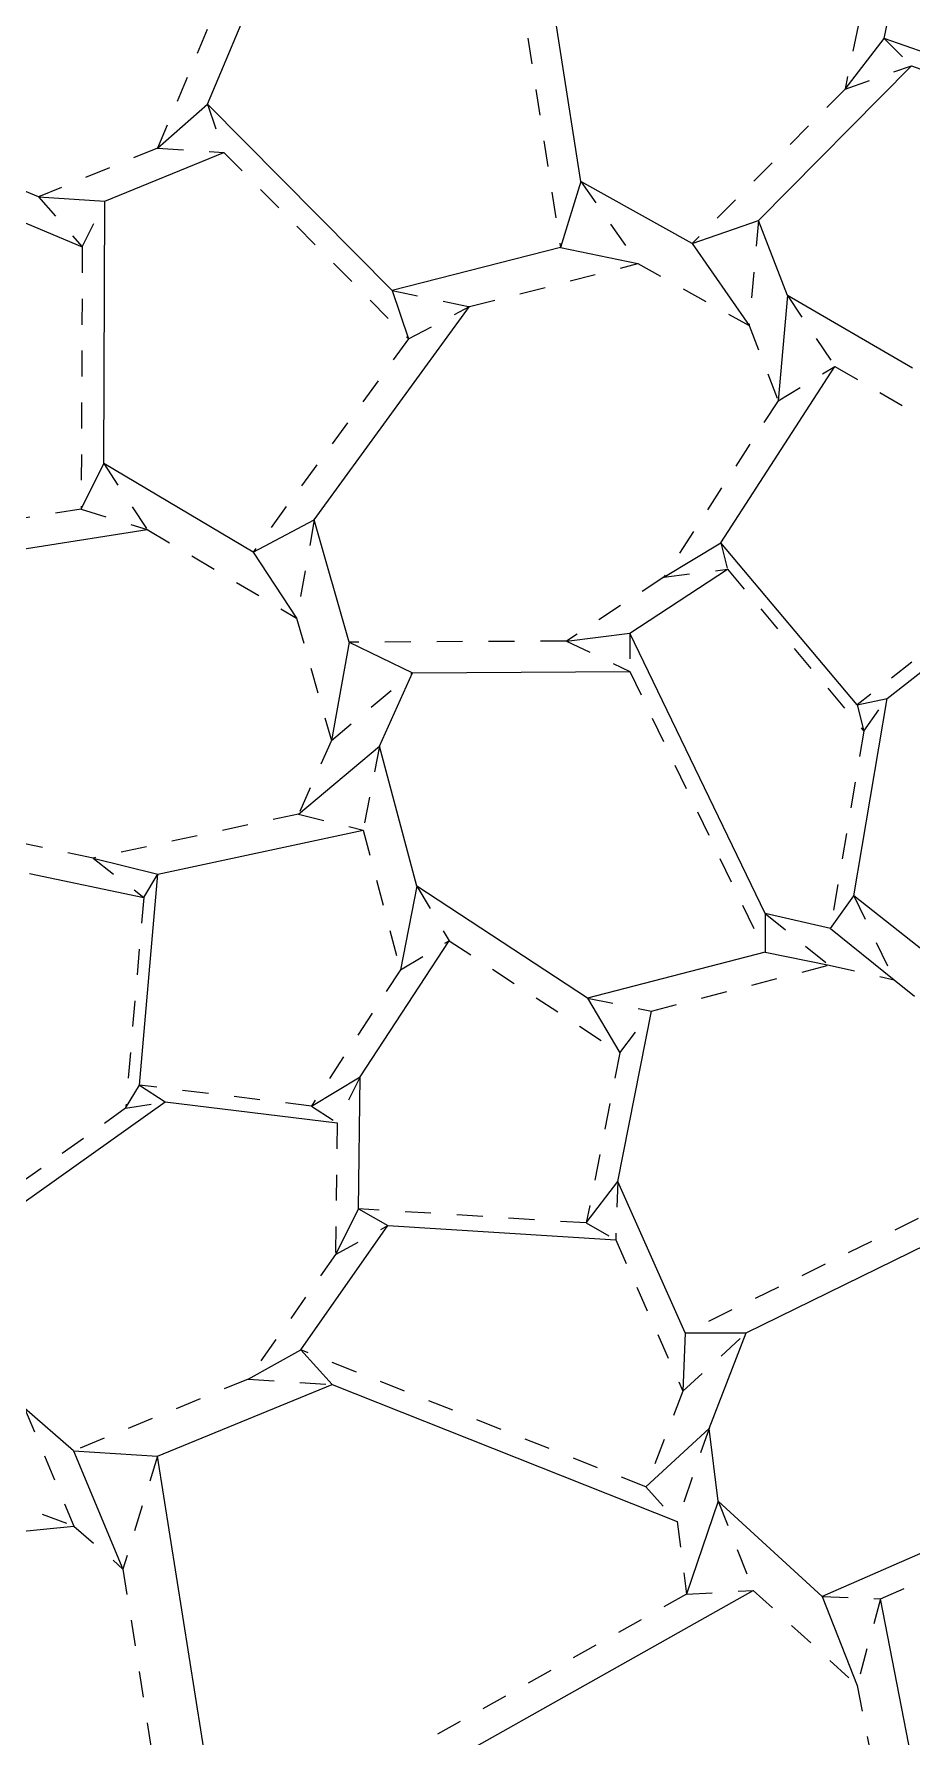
# Model space of a CAD drawing. Extents: x -8 to 221, y -288 to -9.
# Drawn here: x 106.3 to 142.2, y -222.6 to -153.1 of the extents above; entities that cross this region are included whole.
import ezdxf

# ---------------------------------------------------------------- set-up
doc = ezdxf.new("R2010")
doc.units = 0
for name, pattern in [('AI-LINETYPE-156', [2.116667, 1.058333, -1.058333]), ('AI-LINETYPE-157', [2.116667, 1.058333, -1.058333]), ('AI-LINETYPE-158', [2.116667, 1.058333, -1.058333]), ('AI-LINETYPE-173', [2.116667, 1.058333, -1.058333]), ('AI-LINETYPE-174', [2.116667, 1.058333, -1.058333]), ('AI-LINETYPE-182', [2.116667, 1.058333, -1.058333]), ('AI-LINETYPE-193', [2.116667, 1.058333, -1.058333]), ('AI-LINETYPE-194', [2.116667, 1.058333, -1.058333]), ('AI-LINETYPE-195', [2.116667, 1.058333, -1.058333]), ('AI-LINETYPE-196', [2.116667, 1.058333, -1.058333]), ('AI-LINETYPE-197', [2.116667, 1.058333, -1.058333]), ('AI-LINETYPE-218', [2.116667, 1.058333, -1.058333]), ('AI-LINETYPE-219', [2.116667, 1.058333, -1.058333]), ('AI-LINETYPE-220', [2.116667, 1.058333, -1.058333]), ('AI-LINETYPE-221', [2.116667, 1.058333, -1.058333]), ('AI-LINETYPE-222', [2.116667, 1.058333, -1.058333]), ('AI-LINETYPE-223', [2.116667, 1.058333, -1.058333]), ('AI-LINETYPE-231', [2.116667, 1.058333, -1.058333]), ('AI-LINETYPE-232', [2.116667, 1.058333, -1.058333]), ('AI-LINETYPE-233', [2.116667, 1.058333, -1.058333]), ('AI-LINETYPE-234', [2.116667, 1.058333, -1.058333]), ('AI-LINETYPE-235', [2.116667, 1.058333, -1.058333]), ('AI-LINETYPE-240', [2.116667, 1.058333, -1.058333]), ('AI-LINETYPE-242', [2.116667, 1.058333, -1.058333]), ('AI-LINETYPE-255', [2.116667, 1.058333, -1.058333]), ('AI-LINETYPE-256', [2.116667, 1.058333, -1.058333]), ('AI-LINETYPE-263', [2.116667, 1.058333, -1.058333]), ('AI-LINETYPE-268', [2.116667, 1.058333, -1.058333]), ('AI-LINETYPE-269', [2.116667, 1.058333, -1.058333]), ('AI-LINETYPE-270', [2.116667, 1.058333, -1.058333]), ('AI-LINETYPE-271', [2.116667, 1.058333, -1.058333]), ('AI-LINETYPE-272', [2.116667, 1.058333, -1.058333]), ('AI-LINETYPE-280', [2.116667, 1.058333, -1.058333]), ('AI-LINETYPE-281', [2.116667, 1.058333, -1.058333]), ('AI-LINETYPE-282', [2.116667, 1.058333, -1.058333]), ('AI-LINETYPE-283', [2.116667, 1.058333, -1.058333]), ('AI-LINETYPE-284', [2.116667, 1.058333, -1.058333]), ('AI-LINETYPE-285', [2.116667, 1.058333, -1.058333]), ('AI-LINETYPE-293', [2.116667, 1.058333, -1.058333]), ('AI-LINETYPE-294', [2.116667, 1.058333, -1.058333]), ('AI-LINETYPE-296', [2.116667, 1.058333, -1.058333]), ('AI-LINETYPE-297', [2.116667, 1.058333, -1.058333]), ('AI-LINETYPE-298', [2.116667, 1.058333, -1.058333]), ('AI-LINETYPE-299', [2.116667, 1.058333, -1.058333]), ('AI-LINETYPE-300', [2.116667, 1.058333, -1.058333]), ('AI-LINETYPE-306', [2.116667, 1.058333, -1.058333]), ('AI-LINETYPE-307', [2.116667, 1.058333, -1.058333]), ('AI-LINETYPE-308', [2.116667, 1.058333, -1.058333]), ('AI-LINETYPE-309', [2.116667, 1.058333, -1.058333]), ('AI-LINETYPE-315', [2.116667, 1.058333, -1.058333]), ('AI-LINETYPE-319', [2.116667, 1.058333, -1.058333]), ('AI-LINETYPE-320', [2.116667, 1.058333, -1.058333]), ('AI-LINETYPE-492', [2.116667, 1.058333, -1.058333]), ('AI-LINETYPE-493', [2.116667, 1.058333, -1.058333]), ('AI-LINETYPE-504', [2.116667, 1.058333, -1.058333]), ('AI-LINETYPE-505', [2.116667, 1.058333, -1.058333]), ('AI-LINETYPE-512', [2.116667, 1.058333, -1.058333]), ('AI-LINETYPE-513', [2.116667, 1.058333, -1.058333]), ('AI-LINETYPE-515', [2.116667, 1.058333, -1.058333]), ('AI-LINETYPE-523', [2.116667, 1.058333, -1.058333]), ('AI-LINETYPE-524', [2.116667, 1.058333, -1.058333]), ('AI-LINETYPE-526', [2.116667, 1.058333, -1.058333]), ('AI-LINETYPE-527', [2.116667, 1.058333, -1.058333]), ('AI-LINETYPE-530', [2.116667, 1.058333, -1.058333]), ('AI-LINETYPE-531', [2.116667, 1.058333, -1.058333]), ('AI-LINETYPE-549', [2.116667, 1.058333, -1.058333]), ('AI-LINETYPE-550', [2.116667, 1.058333, -1.058333]), ('AI-LINETYPE-551', [2.116667, 1.058333, -1.058333]), ('AI-LINETYPE-552', [2.116667, 1.058333, -1.058333]), ('AI-LINETYPE-564', [2.116667, 1.058333, -1.058333]), ('AI-LINETYPE-565', [2.116667, 1.058333, -1.058333]), ('AI-LINETYPE-566', [2.116667, 1.058333, -1.058333]), ('AI-LINETYPE-572', [2.116667, 1.058333, -1.058333]), ('AI-LINETYPE-582', [2.116667, 1.058333, -1.058333]), ('AI-LINETYPE-583', [2.116667, 1.058333, -1.058333]), ('AI-LINETYPE-584', [2.116667, 1.058333, -1.058333]), ('AI-LINETYPE-587', [2.116667, 1.058333, -1.058333]), ('AI-LINETYPE-590', [2.116667, 1.058333, -1.058333]), ('AI-LINETYPE-591', [2.116667, 1.058333, -1.058333]), ('AI-LINETYPE-592', [2.116667, 1.058333, -1.058333]), ('AI-LINETYPE-598', [2.116667, 1.058333, -1.058333]), ('AI-LINETYPE-599', [2.116667, 1.058333, -1.058333]), ('AI-LINETYPE-601', [2.116667, 1.058333, -1.058333]), ('AI-LINETYPE-602', [2.116667, 1.058333, -1.058333]), ('AI-LINETYPE-610', [2.116667, 1.058333, -1.058333]), ('AI-LINETYPE-611', [2.116667, 1.058333, -1.058333]), ('AI-LINETYPE-612', [2.116667, 1.058333, -1.058333]), ('AI-LINETYPE-613', [2.116667, 1.058333, -1.058333]), ('AI-LINETYPE-614', [2.116667, 1.058333, -1.058333]), ('AI-LINETYPE-615', [2.116667, 1.058333, -1.058333]), ('AI-LINETYPE-619', [2.116667, 1.058333, -1.058333]), ('AI-LINETYPE-623', [2.116667, 1.058333, -1.058333]), ('AI-LINETYPE-624', [2.116667, 1.058333, -1.058333]), ('AI-LINETYPE-625', [2.116667, 1.058333, -1.058333]), ('AI-LINETYPE-628', [2.116667, 1.058333, -1.058333]), ('AI-LINETYPE-629', [2.116667, 1.058333, -1.058333]), ('AI-LINETYPE-630', [2.116667, 1.058333, -1.058333]), ('AI-LINETYPE-634', [2.116667, 1.058333, -1.058333]), ('AI-LINETYPE-635', [2.116667, 1.058333, -1.058333]), ('AI-LINETYPE-639', [2.116667, 1.058333, -1.058333])]:
    doc.linetypes.add(name, pattern=pattern)
doc.layers.add('MOUNTAINLINE', color=7, linetype='CONTINUOUS')
doc.layers.add('VALLEYLINE', color=7, linetype='CONTINUOUS')

# ---------------------------------------------------------------- blocks, each defined once
blk = doc.blocks.new('BLOCK_168')
at = {"layer": 'VALLEYLINE', "color": 29}
blk.add_lwpolyline([(133.187, -161.669), (128.652, -159.141)], dxfattribs=at)
blk = doc.blocks.new('BLOCK_169')
at = {"layer": 'VALLEYLINE', "color": 29}
blk.add_lwpolyline([(128.652, -159.141), (126.983, -148.512)], dxfattribs=at)
blk = doc.blocks.new('BLOCK_176')
at = {"layer": 'VALLEYLINE', "color": 29}
blk.add_lwpolyline([(127.823, -161.833), (120.954, -163.59)], dxfattribs=at)
blk = doc.blocks.new('BLOCK_177')
at = {"layer": 'VALLEYLINE', "color": 29}
blk.add_lwpolyline([(120.954, -163.59), (113.422, -155.986)], dxfattribs=at)
blk = doc.blocks.new('BLOCK_178')
at = {"layer": 'VALLEYLINE', "color": 29}
blk.add_lwpolyline([(113.422, -155.986), (115.452, -151.152)], dxfattribs=at)
blk = doc.blocks.new('BLOCK_180')
at = {"layer": 'VALLEYLINE', "color": 29}
blk.add_lwpolyline([(153.017, -157.489), (141.023, -153.302)], dxfattribs=at)
blk = doc.blocks.new('BLOCK_181')
at = {"layer": 'VALLEYLINE', "color": 29}
blk.add_lwpolyline([(141.023, -153.302), (141.992, -148.648)], dxfattribs=at)
blk = doc.blocks.new('BLOCK_189')
at = {"layer": 'VALLEYLINE', "color": 29}
blk.add_lwpolyline([(103.481, -159.774), (108.314, -161.803)], dxfattribs=at)
blk = doc.blocks.new('BLOCK_192')
at = {"layer": 'VALLEYLINE', "color": 29}
blk.add_lwpolyline([(115.284, -174.256), (109.185, -170.641)], dxfattribs=at)
blk = doc.blocks.new('BLOCK_193')
at = {"layer": 'VALLEYLINE', "color": 29}
blk.add_lwpolyline([(109.185, -170.641), (109.236, -159.939)], dxfattribs=at)
blk = doc.blocks.new('BLOCK_194')
at = {"layer": 'VALLEYLINE', "color": 29}
blk.add_lwpolyline([(109.236, -159.939), (114.09, -157.956)], dxfattribs=at)
blk = doc.blocks.new('BLOCK_197')
at = {"layer": 'VALLEYLINE', "color": 29}
blk.add_lwpolyline([(142.177, -166.748), (137.071, -163.791)], dxfattribs=at)
blk = doc.blocks.new('BLOCK_198')
at = {"layer": 'VALLEYLINE', "color": 29}
blk.add_lwpolyline([(137.071, -163.791), (135.894, -160.723)], dxfattribs=at)
blk = doc.blocks.new('BLOCK_199')
at = {"layer": 'VALLEYLINE', "color": 29}
blk.add_lwpolyline([(135.894, -160.723), (142.13, -154.419)], dxfattribs=at)
blk = doc.blocks.new('BLOCK_214')
at = {"layer": 'VALLEYLINE', "color": 29}
blk.add_lwpolyline([(119.193, -177.933), (117.774, -172.939)], dxfattribs=at)
blk = doc.blocks.new('BLOCK_215')
at = {"layer": 'VALLEYLINE', "color": 29}
blk.add_lwpolyline([(117.774, -172.939), (124.11, -164.242)], dxfattribs=at)
blk = doc.blocks.new('BLOCK_232')
at = {"layer": 'VALLEYLINE', "color": 29}
blk.add_lwpolyline([(100.325, -175.003), (110.955, -173.334)], dxfattribs=at)
blk = doc.blocks.new('BLOCK_235')
at = {"layer": 'VALLEYLINE', "color": 29}
blk.add_lwpolyline([(139.92, -180.485), (134.358, -173.88)], dxfattribs=at)
blk = doc.blocks.new('BLOCK_236')
at = {"layer": 'VALLEYLINE', "color": 29}
blk.add_lwpolyline([(134.358, -173.88), (139.013, -166.683)], dxfattribs=at)
blk = doc.blocks.new('BLOCK_245')
at = {"layer": 'VALLEYLINE', "color": 29}
blk.add_lwpolyline([(138.83, -189.608), (136.171, -188.999)], dxfattribs=at)
blk = doc.blocks.new('BLOCK_246')
at = {"layer": 'VALLEYLINE', "color": 29}
blk.add_lwpolyline([(136.171, -188.999), (130.651, -177.558)], dxfattribs=at)
blk = doc.blocks.new('BLOCK_247')
at = {"layer": 'VALLEYLINE', "color": 29}
blk.add_lwpolyline([(130.651, -177.558), (134.627, -174.952)], dxfattribs=at)
blk = doc.blocks.new('BLOCK_249')
at = {"layer": 'VALLEYLINE', "color": 29}
blk.add_lwpolyline([(145.916, -193.123), (139.784, -188.276)], dxfattribs=at)
blk = doc.blocks.new('BLOCK_250')
at = {"layer": 'VALLEYLINE', "color": 29}
blk.add_lwpolyline([(139.784, -188.276), (141.143, -180.226)], dxfattribs=at)
blk = doc.blocks.new('BLOCK_251')
at = {"layer": 'VALLEYLINE', "color": 29}
blk.add_lwpolyline([(141.143, -180.226), (146.706, -175.877)], dxfattribs=at)
blk = doc.blocks.new('BLOCK_255')
at = {"layer": 'VALLEYLINE', "color": 29}
blk.add_lwpolyline([(136.163, -190.571), (128.915, -192.451)], dxfattribs=at)
blk = doc.blocks.new('BLOCK_256')
at = {"layer": 'VALLEYLINE', "color": 29}
blk.add_lwpolyline([(128.915, -192.451), (121.959, -187.881)], dxfattribs=at)
blk = doc.blocks.new('BLOCK_257')
at = {"layer": 'VALLEYLINE', "color": 29}
blk.add_lwpolyline([(121.959, -187.881), (120.439, -182.179)], dxfattribs=at)
blk = doc.blocks.new('BLOCK_258')
at = {"layer": 'VALLEYLINE', "color": 29}
blk.add_lwpolyline([(120.439, -182.179), (121.777, -179.178)], dxfattribs=at)
blk = doc.blocks.new('BLOCK_259')
at = {"layer": 'VALLEYLINE', "color": 29}
blk.add_lwpolyline([(121.777, -179.178), (130.643, -179.129)], dxfattribs=at)
blk = doc.blocks.new('BLOCK_267')
at = {"layer": 'VALLEYLINE', "color": 29}
blk.add_lwpolyline([(106.165, -187.374), (110.819, -188.343)], dxfattribs=at)
blk = doc.blocks.new('BLOCK_270')
at = {"layer": 'VALLEYLINE', "color": 29}
blk.add_lwpolyline([(111.387, -187.396), (119.768, -185.598)], dxfattribs=at)
blk = doc.blocks.new('BLOCK_271')
at = {"layer": 'VALLEYLINE', "color": 29}
blk.add_lwpolyline([(110.649, -195.999), (111.387, -187.396)], dxfattribs=at)
blk = doc.blocks.new('BLOCK_280')
at = {"layer": 'VALLEYLINE', "color": 29}
blk.add_lwpolyline([(119.578, -201.048), (119.651, -195.668)], dxfattribs=at)
blk = doc.blocks.new('BLOCK_281')
at = {"layer": 'VALLEYLINE', "color": 29}
blk.add_lwpolyline([(119.651, -195.668), (123.281, -190.11)], dxfattribs=at)
blk = doc.blocks.new('BLOCK_282')
at = {"layer": 'VALLEYLINE', "color": 29}
blk.add_lwpolyline([(111.697, -196.681), (118.706, -197.538)], dxfattribs=at)
blk = doc.blocks.new('BLOCK_283')
at = {"layer": 'VALLEYLINE', "color": 29}
blk.add_lwpolyline([(107.949, -210.924), (105.953, -209.174)], dxfattribs=at)
blk = doc.blocks.new('BLOCK_285')
at = {"layer": 'VALLEYLINE', "color": 29}
blk.add_lwpolyline([(105.044, -201.412), (111.697, -196.681)], dxfattribs=at)
blk = doc.blocks.new('BLOCK_291')
at = {"layer": 'VALLEYLINE', "color": 29}
blk.add_lwpolyline([(132.9, -206.108), (130.158, -199.927)], dxfattribs=at)
blk = doc.blocks.new('BLOCK_292')
at = {"layer": 'VALLEYLINE', "color": 29}
blk.add_lwpolyline([(130.158, -199.927), (131.526, -192.982)], dxfattribs=at)
blk = doc.blocks.new('BLOCK_293')
at = {"layer": 'VALLEYLINE', "color": 29}
blk.add_lwpolyline([(120.779, -201.73), (130.071, -202.307)], dxfattribs=at)
blk = doc.blocks.new('BLOCK_294')
at = {"layer": 'VALLEYLINE', "color": 29}
blk.add_lwpolyline([(117.225, -206.807), (120.779, -201.73)], dxfattribs=at)
blk = doc.blocks.new('BLOCK_298')
at = {"layer": 'VALLEYLINE', "color": 29}
blk.add_lwpolyline([(146.925, -213.177), (138.49, -216.86)], dxfattribs=at)
blk = doc.blocks.new('BLOCK_299')
at = {"layer": 'VALLEYLINE', "color": 29}
blk.add_lwpolyline([(138.49, -216.86), (134.251, -212.978)], dxfattribs=at)
blk = doc.blocks.new('BLOCK_300')
at = {"layer": 'VALLEYLINE', "color": 29}
blk.add_lwpolyline([(134.251, -212.978), (133.878, -210.005)], dxfattribs=at)
blk = doc.blocks.new('BLOCK_301')
at = {"layer": 'VALLEYLINE', "color": 29}
blk.add_lwpolyline([(133.878, -210.005), (135.395, -206.105)], dxfattribs=at)
blk = doc.blocks.new('BLOCK_302')
at = {"layer": 'VALLEYLINE', "color": 29}
blk.add_lwpolyline([(135.395, -206.105), (146.805, -200.513)], dxfattribs=at)
blk = doc.blocks.new('BLOCK_308')
at = {"layer": 'VALLEYLINE', "color": 29}
blk.add_lwpolyline([(118.509, -208.217), (132.58, -213.8)], dxfattribs=at)
blk = doc.blocks.new('BLOCK_309')
at = {"layer": 'VALLEYLINE', "color": 29}
blk.add_lwpolyline([(113.959, -227.461), (111.379, -211.145)], dxfattribs=at)
blk = doc.blocks.new('BLOCK_310')
at = {"layer": 'VALLEYLINE', "color": 29}
blk.add_lwpolyline([(111.379, -211.145), (118.509, -208.217)], dxfattribs=at)
blk = doc.blocks.new('BLOCK_311')
at = {"layer": 'VALLEYLINE', "color": 29}
blk.add_lwpolyline([(102.872, -214.492), (107.973, -213.993)], dxfattribs=at)
blk = doc.blocks.new('BLOCK_317')
at = {"layer": 'VALLEYLINE', "color": 29}
blk.add_lwpolyline([(148.032, -253.815), (140.869, -216.961)], dxfattribs=at)
blk = doc.blocks.new('BLOCK_321')
at = {"layer": 'VALLEYLINE', "color": 29}
blk.add_lwpolyline([(116.687, -227.302), (135.682, -216.613)], dxfattribs=at)
blk = doc.blocks.new('BLOCK_483')
at = {"layer": 'VALLEYLINE', "color": 29}
blk.add_lwpolyline([(111.378, -157.775), (113.422, -155.986)], dxfattribs=at)
blk = doc.blocks.new('BLOCK_484')
at = {"layer": 'VALLEYLINE', "color": 29}
blk.add_lwpolyline([(106.525, -159.758), (109.236, -159.939)], dxfattribs=at)
blk = doc.blocks.new('BLOCK_495')
at = {"layer": 'VALLEYLINE', "color": 29}
blk.add_lwpolyline([(139.423, -155.366), (141.023, -153.302)], dxfattribs=at)
blk = doc.blocks.new('BLOCK_496')
at = {"layer": 'VALLEYLINE', "color": 29}
blk.add_lwpolyline([(133.187, -161.669), (135.894, -160.723)], dxfattribs=at)
blk = doc.blocks.new('BLOCK_497')
at = {"layer": 'VALLEYLINE', "color": 29}
blk.add_lwpolyline([(133.187, -161.669), (135.514, -165.014)], dxfattribs=at)
blk = doc.blocks.new('BLOCK_498')
at = {"layer": 'VALLEYLINE', "color": 29}
blk.add_lwpolyline([(128.652, -159.141), (127.823, -161.833)], dxfattribs=at)
blk = doc.blocks.new('BLOCK_504')
at = {"layer": 'VALLEYLINE', "color": 29}
blk.add_lwpolyline([(127.823, -161.833), (130.979, -162.486)], dxfattribs=at)
blk = doc.blocks.new('BLOCK_505')
at = {"layer": 'VALLEYLINE', "color": 29}
blk.add_lwpolyline([(120.954, -163.59), (121.621, -165.56)], dxfattribs=at)
blk = doc.blocks.new('BLOCK_514')
at = {"layer": 'VALLEYLINE', "color": 29}
blk.add_lwpolyline([(108.264, -172.506), (109.185, -170.641)], dxfattribs=at)
blk = doc.blocks.new('BLOCK_517')
at = {"layer": 'VALLEYLINE', "color": 29}
blk.add_lwpolyline([(115.284, -174.256), (117.774, -172.939)], dxfattribs=at)
blk = doc.blocks.new('BLOCK_518')
at = {"layer": 'VALLEYLINE', "color": 29}
blk.add_lwpolyline([(115.284, -174.256), (117.054, -176.949)], dxfattribs=at)
blk = doc.blocks.new('BLOCK_522')
at = {"layer": 'VALLEYLINE', "color": 29}
blk.add_lwpolyline([(137.071, -163.791), (136.691, -168.082)], dxfattribs=at)
blk = doc.blocks.new('BLOCK_540')
at = {"layer": 'VALLEYLINE', "color": 29}
blk.add_lwpolyline([(132.036, -175.28), (134.358, -173.88)], dxfattribs=at)
blk = doc.blocks.new('BLOCK_541')
at = {"layer": 'VALLEYLINE', "color": 29}
blk.add_lwpolyline([(128.06, -177.885), (130.651, -177.558)], dxfattribs=at)
blk = doc.blocks.new('BLOCK_542')
at = {"layer": 'VALLEYLINE', "color": 29}
blk.add_lwpolyline([(119.193, -177.933), (121.777, -179.178)], dxfattribs=at)
blk = doc.blocks.new('BLOCK_543')
at = {"layer": 'VALLEYLINE', "color": 29}
blk.add_lwpolyline([(119.193, -177.933), (118.473, -181.944)], dxfattribs=at)
blk = doc.blocks.new('BLOCK_555')
at = {"layer": 'VALLEYLINE', "color": 29}
blk.add_lwpolyline([(117.136, -184.945), (120.439, -182.179)], dxfattribs=at)
blk = doc.blocks.new('BLOCK_556')
at = {"layer": 'VALLEYLINE', "color": 29}
blk.add_lwpolyline([(108.755, -186.743), (111.387, -187.396)], dxfattribs=at)
blk = doc.blocks.new('BLOCK_562')
at = {"layer": 'VALLEYLINE', "color": 29}
blk.add_lwpolyline([(139.92, -180.485), (141.143, -180.226)], dxfattribs=at)
blk = doc.blocks.new('BLOCK_563')
at = {"layer": 'VALLEYLINE', "color": 29}
blk.add_lwpolyline([(139.92, -180.485), (140.189, -181.558)], dxfattribs=at)
blk = doc.blocks.new('BLOCK_571')
at = {"layer": 'VALLEYLINE', "color": 29}
blk.add_lwpolyline([(138.83, -189.608), (139.784, -188.276)], dxfattribs=at)
blk = doc.blocks.new('BLOCK_572')
at = {"layer": 'VALLEYLINE', "color": 29}
blk.add_lwpolyline([(138.83, -189.608), (141.433, -191.71)], dxfattribs=at)
blk = doc.blocks.new('BLOCK_573')
at = {"layer": 'VALLEYLINE', "color": 29}
blk.add_lwpolyline([(136.171, -188.999), (136.163, -190.571)], dxfattribs=at)
blk = doc.blocks.new('BLOCK_579')
at = {"layer": 'VALLEYLINE', "color": 29}
blk.add_lwpolyline([(136.163, -190.571), (138.774, -191.101)], dxfattribs=at)
blk = doc.blocks.new('BLOCK_580')
at = {"layer": 'VALLEYLINE', "color": 29}
blk.add_lwpolyline([(128.915, -192.451), (130.238, -194.681)], dxfattribs=at)
blk = doc.blocks.new('BLOCK_581')
at = {"layer": 'VALLEYLINE', "color": 29}
blk.add_lwpolyline([(121.959, -187.881), (121.288, -191.3)], dxfattribs=at)
blk = doc.blocks.new('BLOCK_587')
at = {"layer": 'VALLEYLINE', "color": 29}
blk.add_lwpolyline([(110.081, -196.947), (110.649, -195.999)], dxfattribs=at)
blk = doc.blocks.new('BLOCK_590')
at = {"layer": 'VALLEYLINE', "color": 29}
blk.add_lwpolyline([(117.658, -196.857), (119.651, -195.668)], dxfattribs=at)
blk = doc.blocks.new('BLOCK_591')
at = {"layer": 'VALLEYLINE', "color": 29}
blk.add_lwpolyline([(110.649, -195.999), (111.697, -196.681)], dxfattribs=at)
blk = doc.blocks.new('BLOCK_598')
at = {"layer": 'VALLEYLINE', "color": 29}
blk.add_lwpolyline([(128.87, -201.626), (130.158, -199.927)], dxfattribs=at)
blk = doc.blocks.new('BLOCK_599')
at = {"layer": 'VALLEYLINE', "color": 29}
blk.add_lwpolyline([(119.578, -201.048), (120.779, -201.73)], dxfattribs=at)
blk = doc.blocks.new('BLOCK_600')
at = {"layer": 'VALLEYLINE', "color": 29}
blk.add_lwpolyline([(119.578, -201.048), (118.634, -202.918)], dxfattribs=at)
blk = doc.blocks.new('BLOCK_601')
at = {"layer": 'VALLEYLINE', "color": 29}
blk.add_lwpolyline([(115.079, -207.995), (117.225, -206.807)], dxfattribs=at)
blk = doc.blocks.new('BLOCK_602')
at = {"layer": 'VALLEYLINE', "color": 29}
blk.add_lwpolyline([(107.949, -210.924), (111.379, -211.145)], dxfattribs=at)
blk = doc.blocks.new('BLOCK_603')
at = {"layer": 'VALLEYLINE', "color": 29}
blk.add_lwpolyline([(107.949, -210.924), (109.97, -215.742)], dxfattribs=at)
blk = doc.blocks.new('BLOCK_610')
at = {"layer": 'VALLEYLINE', "color": 29}
blk.add_lwpolyline([(132.9, -206.108), (135.395, -206.105)], dxfattribs=at)
blk = doc.blocks.new('BLOCK_611')
at = {"layer": 'VALLEYLINE', "color": 29}
blk.add_lwpolyline([(132.9, -206.108), (132.813, -208.489)], dxfattribs=at)
blk = doc.blocks.new('BLOCK_612')
at = {"layer": 'VALLEYLINE', "color": 29}
blk.add_lwpolyline([(131.296, -212.39), (133.878, -210.005)], dxfattribs=at)
blk = doc.blocks.new('BLOCK_613')
at = {"layer": 'VALLEYLINE', "color": 29}
blk.add_lwpolyline([(117.225, -206.807), (118.509, -208.217)], dxfattribs=at)
blk = doc.blocks.new('BLOCK_617')
at = {"layer": 'VALLEYLINE', "color": 29}
blk.add_lwpolyline([(138.49, -216.86), (139.92, -220.496)], dxfattribs=at)
blk = doc.blocks.new('BLOCK_618')
at = {"layer": 'VALLEYLINE', "color": 29}
blk.add_lwpolyline([(134.251, -212.978), (132.953, -216.772)], dxfattribs=at)
blk = doc.blocks.new('BLOCK_781')
at = {"layer": 'MOUNTAINLINE', "color": 29, "linetype": 'AI-LINETYPE-156'}
blk.add_lwpolyline([(113.407, -152.942), (111.378, -157.775)], dxfattribs=at)
blk = doc.blocks.new('BLOCK_782')
at = {"layer": 'MOUNTAINLINE', "color": 29, "linetype": 'AI-LINETYPE-157'}
blk.add_lwpolyline([(111.378, -157.775), (106.525, -159.758)], dxfattribs=at)
blk = doc.blocks.new('BLOCK_783')
at = {"layer": 'MOUNTAINLINE', "color": 29, "linetype": 'AI-LINETYPE-158'}
blk.add_lwpolyline([(106.525, -159.758), (101.691, -157.729)], dxfattribs=at)
blk = doc.blocks.new('BLOCK_798')
at = {"layer": 'MOUNTAINLINE', "color": 29, "linetype": 'AI-LINETYPE-173'}
blk.add_lwpolyline([(140.392, -150.712), (139.423, -155.366)], dxfattribs=at)
blk = doc.blocks.new('BLOCK_799')
at = {"layer": 'MOUNTAINLINE', "color": 29, "linetype": 'AI-LINETYPE-174'}
blk.add_lwpolyline([(139.423, -155.366), (133.187, -161.669)], dxfattribs=at)
blk = doc.blocks.new('BLOCK_807')
at = {"layer": 'MOUNTAINLINE', "color": 29, "linetype": 'AI-LINETYPE-182'}
blk.add_lwpolyline([(126.155, -151.203), (127.823, -161.833)], dxfattribs=at)
blk = doc.blocks.new('BLOCK_818')
at = {"layer": 'MOUNTAINLINE', "color": 29, "linetype": 'AI-LINETYPE-193'}
blk.add_lwpolyline([(108.314, -161.803), (108.264, -172.506)], dxfattribs=at)
blk = doc.blocks.new('BLOCK_819')
at = {"layer": 'MOUNTAINLINE', "color": 29, "linetype": 'AI-LINETYPE-194'}
blk.add_lwpolyline([(108.264, -172.506), (97.634, -174.174)], dxfattribs=at)
blk = doc.blocks.new('BLOCK_820')
at = {"layer": 'MOUNTAINLINE', "color": 29, "linetype": 'AI-LINETYPE-195'}
blk.add_lwpolyline([(114.09, -157.956), (121.621, -165.56)], dxfattribs=at)
blk = doc.blocks.new('BLOCK_821')
at = {"layer": 'MOUNTAINLINE', "color": 29, "linetype": 'AI-LINETYPE-196'}
blk.add_lwpolyline([(121.621, -165.56), (115.284, -174.256)], dxfattribs=at)
blk = doc.blocks.new('BLOCK_822')
at = {"layer": 'MOUNTAINLINE', "color": 29, "linetype": 'AI-LINETYPE-197'}
blk.add_lwpolyline([(142.13, -154.419), (154.123, -158.606)], dxfattribs=at)
blk = doc.blocks.new('BLOCK_843')
at = {"layer": 'MOUNTAINLINE', "color": 29, "linetype": 'AI-LINETYPE-218'}
blk.add_lwpolyline([(124.11, -164.242), (130.979, -162.486)], dxfattribs=at)
blk = doc.blocks.new('BLOCK_844')
at = {"layer": 'MOUNTAINLINE', "color": 29, "linetype": 'AI-LINETYPE-219'}
blk.add_lwpolyline([(130.979, -162.486), (135.514, -165.014)], dxfattribs=at)
blk = doc.blocks.new('BLOCK_845')
at = {"layer": 'MOUNTAINLINE', "color": 29, "linetype": 'AI-LINETYPE-220'}
blk.add_lwpolyline([(135.514, -165.014), (136.691, -168.082)], dxfattribs=at)
blk = doc.blocks.new('BLOCK_846')
at = {"layer": 'MOUNTAINLINE', "color": 29, "linetype": 'AI-LINETYPE-221'}
blk.add_lwpolyline([(136.691, -168.082), (132.036, -175.28)], dxfattribs=at)
blk = doc.blocks.new('BLOCK_847')
at = {"layer": 'MOUNTAINLINE', "color": 29, "linetype": 'AI-LINETYPE-222'}
blk.add_lwpolyline([(132.036, -175.28), (128.06, -177.885)], dxfattribs=at)
blk = doc.blocks.new('BLOCK_848')
at = {"layer": 'MOUNTAINLINE', "color": 29, "linetype": 'AI-LINETYPE-223'}
blk.add_lwpolyline([(128.06, -177.885), (119.193, -177.933)], dxfattribs=at)
blk = doc.blocks.new('BLOCK_856')
at = {"layer": 'MOUNTAINLINE', "color": 29, "linetype": 'AI-LINETYPE-231'}
blk.add_lwpolyline([(110.955, -173.334), (117.054, -176.949)], dxfattribs=at)
blk = doc.blocks.new('BLOCK_857')
at = {"layer": 'MOUNTAINLINE', "color": 29, "linetype": 'AI-LINETYPE-232'}
blk.add_lwpolyline([(117.054, -176.949), (118.473, -181.944)], dxfattribs=at)
blk = doc.blocks.new('BLOCK_858')
at = {"layer": 'MOUNTAINLINE', "color": 29, "linetype": 'AI-LINETYPE-233'}
blk.add_lwpolyline([(118.473, -181.944), (117.136, -184.945)], dxfattribs=at)
blk = doc.blocks.new('BLOCK_859')
at = {"layer": 'MOUNTAINLINE', "color": 29, "linetype": 'AI-LINETYPE-234'}
blk.add_lwpolyline([(117.136, -184.945), (108.755, -186.743)], dxfattribs=at)
blk = doc.blocks.new('BLOCK_860')
at = {"layer": 'MOUNTAINLINE', "color": 29, "linetype": 'AI-LINETYPE-235'}
blk.add_lwpolyline([(108.755, -186.743), (104.101, -185.774)], dxfattribs=at)
blk = doc.blocks.new('BLOCK_865')
at = {"layer": 'MOUNTAINLINE', "color": 29, "linetype": 'AI-LINETYPE-240'}
blk.add_lwpolyline([(139.013, -166.683), (144.12, -169.64)], dxfattribs=at)
blk = doc.blocks.new('BLOCK_867')
at = {"layer": 'MOUNTAINLINE', "color": 29, "linetype": 'AI-LINETYPE-242'}
blk.add_lwpolyline([(145.483, -176.136), (139.92, -180.485)], dxfattribs=at)
blk = doc.blocks.new('BLOCK_880')
at = {"layer": 'MOUNTAINLINE', "color": 29, "linetype": 'AI-LINETYPE-255'}
blk.add_lwpolyline([(134.627, -174.952), (140.189, -181.558)], dxfattribs=at)
blk = doc.blocks.new('BLOCK_881')
at = {"layer": 'MOUNTAINLINE', "color": 29, "linetype": 'AI-LINETYPE-256'}
blk.add_lwpolyline([(140.189, -181.558), (138.83, -189.608)], dxfattribs=at)
blk = doc.blocks.new('BLOCK_888')
at = {"layer": 'MOUNTAINLINE', "color": 29, "linetype": 'AI-LINETYPE-263'}
blk.add_lwpolyline([(130.643, -179.129), (136.163, -190.571)], dxfattribs=at)
blk = doc.blocks.new('BLOCK_893')
at = {"layer": 'MOUNTAINLINE', "color": 29, "linetype": 'AI-LINETYPE-268'}
blk.add_lwpolyline([(110.819, -188.343), (110.081, -196.947)], dxfattribs=at)
blk = doc.blocks.new('BLOCK_894')
at = {"layer": 'MOUNTAINLINE', "color": 29, "linetype": 'AI-LINETYPE-269'}
blk.add_lwpolyline([(110.081, -196.947), (103.428, -201.679)], dxfattribs=at)
blk = doc.blocks.new('BLOCK_895')
at = {"layer": 'MOUNTAINLINE', "color": 29, "linetype": 'AI-LINETYPE-270'}
blk.add_lwpolyline([(119.768, -185.598), (121.288, -191.3)], dxfattribs=at)
blk = doc.blocks.new('BLOCK_896')
at = {"layer": 'MOUNTAINLINE', "color": 29, "linetype": 'AI-LINETYPE-271'}
blk.add_lwpolyline([(121.288, -191.3), (117.658, -196.857)], dxfattribs=at)
blk = doc.blocks.new('BLOCK_897')
at = {"layer": 'MOUNTAINLINE', "color": 29, "linetype": 'AI-LINETYPE-272'}
blk.add_lwpolyline([(117.658, -196.857), (110.649, -195.999)], dxfattribs=at)
blk = doc.blocks.new('BLOCK_905')
at = {"layer": 'MOUNTAINLINE', "color": 29, "linetype": 'AI-LINETYPE-280'}
blk.add_lwpolyline([(123.281, -190.11), (130.238, -194.681)], dxfattribs=at)
blk = doc.blocks.new('BLOCK_906')
at = {"layer": 'MOUNTAINLINE', "color": 29, "linetype": 'AI-LINETYPE-281'}
blk.add_lwpolyline([(130.238, -194.681), (128.87, -201.626)], dxfattribs=at)
blk = doc.blocks.new('BLOCK_907')
at = {"layer": 'MOUNTAINLINE', "color": 29, "linetype": 'AI-LINETYPE-282'}
blk.add_lwpolyline([(128.87, -201.626), (119.578, -201.048)], dxfattribs=at)
blk = doc.blocks.new('BLOCK_908')
at = {"layer": 'MOUNTAINLINE', "color": 29, "linetype": 'AI-LINETYPE-283'}
blk.add_lwpolyline([(118.706, -197.538), (118.634, -202.918)], dxfattribs=at)
blk = doc.blocks.new('BLOCK_909')
at = {"layer": 'MOUNTAINLINE', "color": 29, "linetype": 'AI-LINETYPE-284'}
blk.add_lwpolyline([(118.634, -202.918), (115.079, -207.995)], dxfattribs=at)
blk = doc.blocks.new('BLOCK_910')
at = {"layer": 'MOUNTAINLINE', "color": 29, "linetype": 'AI-LINETYPE-285'}
blk.add_lwpolyline([(115.079, -207.995), (107.949, -210.924)], dxfattribs=at)
blk = doc.blocks.new('BLOCK_918')
at = {"layer": 'MOUNTAINLINE', "color": 29, "linetype": 'AI-LINETYPE-293'}
blk.add_lwpolyline([(138.774, -191.101), (141.433, -191.71)], dxfattribs=at)
blk = doc.blocks.new('BLOCK_919')
at = {"layer": 'MOUNTAINLINE', "color": 29, "linetype": 'AI-LINETYPE-294'}
blk.add_lwpolyline([(141.433, -191.71), (147.565, -196.556)], dxfattribs=at)
blk = doc.blocks.new('BLOCK_921')
at = {"layer": 'MOUNTAINLINE', "color": 29, "linetype": 'AI-LINETYPE-296'}
blk.add_lwpolyline([(144.31, -200.517), (132.9, -206.108)], dxfattribs=at)
blk = doc.blocks.new('BLOCK_922')
at = {"layer": 'MOUNTAINLINE', "color": 29, "linetype": 'AI-LINETYPE-297'}
blk.add_lwpolyline([(131.526, -192.982), (138.774, -191.101)], dxfattribs=at)
blk = doc.blocks.new('BLOCK_923')
at = {"layer": 'MOUNTAINLINE', "color": 29, "linetype": 'AI-LINETYPE-298'}
blk.add_lwpolyline([(130.071, -202.307), (132.813, -208.489)], dxfattribs=at)
blk = doc.blocks.new('BLOCK_924')
at = {"layer": 'MOUNTAINLINE', "color": 29, "linetype": 'AI-LINETYPE-299'}
blk.add_lwpolyline([(132.813, -208.489), (131.296, -212.39)], dxfattribs=at)
blk = doc.blocks.new('BLOCK_925')
at = {"layer": 'MOUNTAINLINE', "color": 29, "linetype": 'AI-LINETYPE-300'}
blk.add_lwpolyline([(131.296, -212.39), (117.225, -206.807)], dxfattribs=at)
blk = doc.blocks.new('BLOCK_931')
at = {"layer": 'MOUNTAINLINE', "color": 29, "linetype": 'AI-LINETYPE-306'}
blk.add_lwpolyline([(132.58, -213.8), (132.953, -216.772)], dxfattribs=at)
blk = doc.blocks.new('BLOCK_932')
at = {"layer": 'MOUNTAINLINE', "color": 29, "linetype": 'AI-LINETYPE-307'}
blk.add_lwpolyline([(132.953, -216.772), (113.959, -227.461)], dxfattribs=at)
blk = doc.blocks.new('BLOCK_933')
at = {"layer": 'MOUNTAINLINE', "color": 29, "linetype": 'AI-LINETYPE-308'}
blk.add_lwpolyline([(107.973, -213.993), (109.97, -215.742)], dxfattribs=at)
blk = doc.blocks.new('BLOCK_934')
at = {"layer": 'MOUNTAINLINE', "color": 29, "linetype": 'AI-LINETYPE-309'}
blk.add_lwpolyline([(109.97, -215.742), (112.549, -232.057)], dxfattribs=at)
blk = doc.blocks.new('BLOCK_940')
at = {"layer": 'MOUNTAINLINE', "color": 29, "linetype": 'AI-LINETYPE-315'}
blk.add_lwpolyline([(140.869, -216.961), (149.304, -213.278)], dxfattribs=at)
blk = doc.blocks.new('BLOCK_944')
at = {"layer": 'MOUNTAINLINE', "color": 29, "linetype": 'AI-LINETYPE-319'}
blk.add_lwpolyline([(135.682, -216.613), (139.92, -220.496)], dxfattribs=at)
blk = doc.blocks.new('BLOCK_945')
at = {"layer": 'MOUNTAINLINE', "color": 29, "linetype": 'AI-LINETYPE-320'}
blk.add_lwpolyline([(139.92, -220.496), (147.083, -257.349)], dxfattribs=at)
blk = doc.blocks.new('BLOCK_1117')
at = {"layer": 'MOUNTAINLINE', "color": 29, "linetype": 'AI-LINETYPE-492'}
blk.add_lwpolyline([(111.378, -157.775), (114.09, -157.956)], dxfattribs=at)
blk = doc.blocks.new('BLOCK_1118')
at = {"layer": 'MOUNTAINLINE', "color": 29, "linetype": 'AI-LINETYPE-493'}
blk.add_lwpolyline([(106.525, -159.758), (108.314, -161.803)], dxfattribs=at)
blk = doc.blocks.new('BLOCK_1129')
at = {"layer": 'MOUNTAINLINE', "color": 29, "linetype": 'AI-LINETYPE-504'}
blk.add_lwpolyline([(139.423, -155.366), (142.13, -154.419)], dxfattribs=at)
blk = doc.blocks.new('BLOCK_1130')
at = {"layer": 'MOUNTAINLINE', "color": 29, "linetype": 'AI-LINETYPE-505'}
blk.add_lwpolyline([(128.652, -159.141), (130.979, -162.486)], dxfattribs=at)
blk = doc.blocks.new('BLOCK_1137')
at = {"layer": 'MOUNTAINLINE', "color": 29, "linetype": 'AI-LINETYPE-512'}
blk.add_lwpolyline([(120.954, -163.59), (124.11, -164.242)], dxfattribs=at)
blk = doc.blocks.new('BLOCK_1138')
at = {"layer": 'MOUNTAINLINE', "color": 29, "linetype": 'AI-LINETYPE-513'}
blk.add_lwpolyline([(113.422, -155.986), (114.09, -157.956)], dxfattribs=at)
blk = doc.blocks.new('BLOCK_1140')
at = {"layer": 'MOUNTAINLINE', "color": 29, "linetype": 'AI-LINETYPE-515'}
blk.add_lwpolyline([(141.023, -153.302), (142.13, -154.419)], dxfattribs=at)
blk = doc.blocks.new('BLOCK_1148')
at = {"layer": 'MOUNTAINLINE', "color": 29, "linetype": 'AI-LINETYPE-523'}
blk.add_lwpolyline([(108.314, -161.803), (109.236, -159.939)], dxfattribs=at)
blk = doc.blocks.new('BLOCK_1149')
at = {"layer": 'MOUNTAINLINE', "color": 29, "linetype": 'AI-LINETYPE-524'}
blk.add_lwpolyline([(108.264, -172.506), (110.955, -173.334)], dxfattribs=at)
blk = doc.blocks.new('BLOCK_1151')
at = {"layer": 'MOUNTAINLINE', "color": 29, "linetype": 'AI-LINETYPE-526'}
blk.add_lwpolyline([(121.621, -165.56), (124.11, -164.242)], dxfattribs=at)
blk = doc.blocks.new('BLOCK_1152')
at = {"layer": 'MOUNTAINLINE', "color": 29, "linetype": 'AI-LINETYPE-527'}
blk.add_lwpolyline([(109.185, -170.641), (110.955, -173.334)], dxfattribs=at)
blk = doc.blocks.new('BLOCK_1155')
at = {"layer": 'MOUNTAINLINE', "color": 29, "linetype": 'AI-LINETYPE-530'}
blk.add_lwpolyline([(137.071, -163.791), (139.013, -166.683)], dxfattribs=at)
blk = doc.blocks.new('BLOCK_1156')
at = {"layer": 'MOUNTAINLINE', "color": 29, "linetype": 'AI-LINETYPE-531'}
blk.add_lwpolyline([(135.894, -160.723), (135.514, -165.014)], dxfattribs=at)
blk = doc.blocks.new('BLOCK_1174')
at = {"layer": 'MOUNTAINLINE', "color": 29, "linetype": 'AI-LINETYPE-549'}
blk.add_lwpolyline([(136.691, -168.082), (139.013, -166.683)], dxfattribs=at)
blk = doc.blocks.new('BLOCK_1175')
at = {"layer": 'MOUNTAINLINE', "color": 29, "linetype": 'AI-LINETYPE-550'}
blk.add_lwpolyline([(132.036, -175.28), (134.627, -174.952)], dxfattribs=at)
blk = doc.blocks.new('BLOCK_1176')
at = {"layer": 'MOUNTAINLINE', "color": 29, "linetype": 'AI-LINETYPE-551'}
blk.add_lwpolyline([(128.06, -177.885), (130.643, -179.129)], dxfattribs=at)
blk = doc.blocks.new('BLOCK_1177')
at = {"layer": 'MOUNTAINLINE', "color": 29, "linetype": 'AI-LINETYPE-552'}
blk.add_lwpolyline([(117.774, -172.939), (117.054, -176.949)], dxfattribs=at)
blk = doc.blocks.new('BLOCK_1189')
at = {"layer": 'MOUNTAINLINE', "color": 29, "linetype": 'AI-LINETYPE-564'}
blk.add_lwpolyline([(118.473, -181.944), (121.777, -179.178)], dxfattribs=at)
blk = doc.blocks.new('BLOCK_1190')
at = {"layer": 'MOUNTAINLINE', "color": 29, "linetype": 'AI-LINETYPE-565'}
blk.add_lwpolyline([(117.136, -184.945), (119.768, -185.598)], dxfattribs=at)
blk = doc.blocks.new('BLOCK_1191')
at = {"layer": 'MOUNTAINLINE', "color": 29, "linetype": 'AI-LINETYPE-566'}
blk.add_lwpolyline([(108.755, -186.743), (110.819, -188.343)], dxfattribs=at)
blk = doc.blocks.new('BLOCK_1197')
at = {"layer": 'MOUNTAINLINE', "color": 29, "linetype": 'AI-LINETYPE-572'}
blk.add_lwpolyline([(134.358, -173.88), (134.627, -174.952)], dxfattribs=at)
blk = doc.blocks.new('BLOCK_1207')
at = {"layer": 'MOUNTAINLINE', "color": 29, "linetype": 'AI-LINETYPE-582'}
blk.add_lwpolyline([(140.189, -181.558), (141.143, -180.226)], dxfattribs=at)
blk = doc.blocks.new('BLOCK_1208')
at = {"layer": 'MOUNTAINLINE', "color": 29, "linetype": 'AI-LINETYPE-583'}
blk.add_lwpolyline([(136.171, -188.999), (138.774, -191.101)], dxfattribs=at)
blk = doc.blocks.new('BLOCK_1209')
at = {"layer": 'MOUNTAINLINE', "color": 29, "linetype": 'AI-LINETYPE-584'}
blk.add_lwpolyline([(130.651, -177.558), (130.643, -179.129)], dxfattribs=at)
blk = doc.blocks.new('BLOCK_1212')
at = {"layer": 'MOUNTAINLINE', "color": 29, "linetype": 'AI-LINETYPE-587'}
blk.add_lwpolyline([(139.784, -188.276), (141.433, -191.71)], dxfattribs=at)
blk = doc.blocks.new('BLOCK_1215')
at = {"layer": 'MOUNTAINLINE', "color": 29, "linetype": 'AI-LINETYPE-590'}
blk.add_lwpolyline([(128.915, -192.451), (131.526, -192.982)], dxfattribs=at)
blk = doc.blocks.new('BLOCK_1216')
at = {"layer": 'MOUNTAINLINE', "color": 29, "linetype": 'AI-LINETYPE-591'}
blk.add_lwpolyline([(121.959, -187.881), (123.281, -190.11)], dxfattribs=at)
blk = doc.blocks.new('BLOCK_1217')
at = {"layer": 'MOUNTAINLINE', "color": 29, "linetype": 'AI-LINETYPE-592'}
blk.add_lwpolyline([(120.439, -182.179), (119.768, -185.598)], dxfattribs=at)
blk = doc.blocks.new('BLOCK_1223')
at = {"layer": 'MOUNTAINLINE', "color": 29, "linetype": 'AI-LINETYPE-598'}
blk.add_lwpolyline([(110.819, -188.343), (111.387, -187.396)], dxfattribs=at)
blk = doc.blocks.new('BLOCK_1224')
at = {"layer": 'MOUNTAINLINE', "color": 29, "linetype": 'AI-LINETYPE-599'}
blk.add_lwpolyline([(110.081, -196.947), (111.697, -196.681)], dxfattribs=at)
blk = doc.blocks.new('BLOCK_1226')
at = {"layer": 'MOUNTAINLINE', "color": 29, "linetype": 'AI-LINETYPE-601'}
blk.add_lwpolyline([(121.288, -191.3), (123.281, -190.11)], dxfattribs=at)
blk = doc.blocks.new('BLOCK_1227')
at = {"layer": 'MOUNTAINLINE', "color": 29, "linetype": 'AI-LINETYPE-602'}
blk.add_lwpolyline([(117.658, -196.857), (118.706, -197.538)], dxfattribs=at)
blk = doc.blocks.new('BLOCK_1235')
at = {"layer": 'MOUNTAINLINE', "color": 29, "linetype": 'AI-LINETYPE-610'}
blk.add_lwpolyline([(130.238, -194.681), (131.526, -192.982)], dxfattribs=at)
blk = doc.blocks.new('BLOCK_1236')
at = {"layer": 'MOUNTAINLINE', "color": 29, "linetype": 'AI-LINETYPE-611'}
blk.add_lwpolyline([(128.87, -201.626), (130.071, -202.307)], dxfattribs=at)
blk = doc.blocks.new('BLOCK_1237')
at = {"layer": 'MOUNTAINLINE', "color": 29, "linetype": 'AI-LINETYPE-612'}
blk.add_lwpolyline([(119.651, -195.668), (118.706, -197.538)], dxfattribs=at)
blk = doc.blocks.new('BLOCK_1238')
at = {"layer": 'MOUNTAINLINE', "color": 29, "linetype": 'AI-LINETYPE-613'}
blk.add_lwpolyline([(118.634, -202.918), (120.779, -201.73)], dxfattribs=at)
blk = doc.blocks.new('BLOCK_1239')
at = {"layer": 'MOUNTAINLINE', "color": 29, "linetype": 'AI-LINETYPE-614'}
blk.add_lwpolyline([(115.079, -207.995), (118.509, -208.217)], dxfattribs=at)
blk = doc.blocks.new('BLOCK_1240')
at = {"layer": 'MOUNTAINLINE', "color": 29, "linetype": 'AI-LINETYPE-615'}
blk.add_lwpolyline([(105.953, -209.174), (107.973, -213.993)], dxfattribs=at)
blk = doc.blocks.new('BLOCK_1244')
at = {"layer": 'MOUNTAINLINE', "color": 29, "linetype": 'AI-LINETYPE-619'}
blk.add_lwpolyline([(104.691, -212.769), (107.973, -213.993)], dxfattribs=at)
blk = doc.blocks.new('BLOCK_1248')
at = {"layer": 'MOUNTAINLINE', "color": 29, "linetype": 'AI-LINETYPE-623'}
blk.add_lwpolyline([(130.158, -199.927), (130.071, -202.307)], dxfattribs=at)
blk = doc.blocks.new('BLOCK_1249')
at = {"layer": 'MOUNTAINLINE', "color": 29, "linetype": 'AI-LINETYPE-624'}
blk.add_lwpolyline([(132.813, -208.489), (135.395, -206.105)], dxfattribs=at)
blk = doc.blocks.new('BLOCK_1250')
at = {"layer": 'MOUNTAINLINE', "color": 29, "linetype": 'AI-LINETYPE-625'}
blk.add_lwpolyline([(131.296, -212.39), (132.58, -213.8)], dxfattribs=at)
blk = doc.blocks.new('BLOCK_1253')
at = {"layer": 'MOUNTAINLINE', "color": 29, "linetype": 'AI-LINETYPE-628'}
blk.add_lwpolyline([(138.49, -216.86), (140.869, -216.961)], dxfattribs=at)
blk = doc.blocks.new('BLOCK_1254')
at = {"layer": 'MOUNTAINLINE', "color": 29, "linetype": 'AI-LINETYPE-629'}
blk.add_lwpolyline([(134.251, -212.978), (135.682, -216.613)], dxfattribs=at)
blk = doc.blocks.new('BLOCK_1255')
at = {"layer": 'MOUNTAINLINE', "color": 29, "linetype": 'AI-LINETYPE-630'}
blk.add_lwpolyline([(133.878, -210.005), (132.58, -213.8)], dxfattribs=at)
blk = doc.blocks.new('BLOCK_1259')
at = {"layer": 'MOUNTAINLINE', "color": 29, "linetype": 'AI-LINETYPE-634'}
blk.add_lwpolyline([(132.953, -216.772), (135.682, -216.613)], dxfattribs=at)
blk = doc.blocks.new('BLOCK_1260')
at = {"layer": 'MOUNTAINLINE', "color": 29, "linetype": 'AI-LINETYPE-635'}
blk.add_lwpolyline([(111.379, -211.145), (109.97, -215.742)], dxfattribs=at)
blk = doc.blocks.new('BLOCK_1264')
at = {"layer": 'MOUNTAINLINE', "color": 29, "linetype": 'AI-LINETYPE-639'}
blk.add_lwpolyline([(140.869, -216.961), (139.92, -220.496)], dxfattribs=at)

msp = doc.modelspace()

# ---------------------------------------------------------------- block references
at = {"layer": 'MOUNTAINLINE'}
for name in ['BLOCK_798', 'BLOCK_807', 'BLOCK_781', 'BLOCK_1140', 'BLOCK_1129', 'BLOCK_822', 'BLOCK_799', 'BLOCK_1138', 'BLOCK_783', 'BLOCK_782', 'BLOCK_1117', 'BLOCK_820', 'BLOCK_1118', 'BLOCK_1130', 'BLOCK_1148', 'BLOCK_1156', 'BLOCK_818', 'BLOCK_843', 'BLOCK_844', 'BLOCK_1137', 'BLOCK_1155', 'BLOCK_1151', 'BLOCK_845', 'BLOCK_821', 'BLOCK_1174', 'BLOCK_865', 'BLOCK_846', 'BLOCK_1152', 'BLOCK_819', 'BLOCK_1149', 'BLOCK_1177', 'BLOCK_856', 'BLOCK_1197', 'BLOCK_1175', 'BLOCK_880', 'BLOCK_847', 'BLOCK_867', 'BLOCK_857', 'BLOCK_1209', 'BLOCK_848', 'BLOCK_1176', 'BLOCK_1189', 'BLOCK_888', 'BLOCK_1207', 'BLOCK_858', 'BLOCK_881', 'BLOCK_1217', 'BLOCK_859', 'BLOCK_1190', 'BLOCK_860', 'BLOCK_895', 'BLOCK_1191', 'BLOCK_1223', 'BLOCK_1216', 'BLOCK_893', 'BLOCK_1212', 'BLOCK_1208', 'BLOCK_1226', 'BLOCK_905', 'BLOCK_896', 'BLOCK_922', 'BLOCK_918', 'BLOCK_919', 'BLOCK_1215', 'BLOCK_1235', 'BLOCK_906', 'BLOCK_1237', 'BLOCK_897', 'BLOCK_894', 'BLOCK_1224', 'BLOCK_1227', 'BLOCK_908', 'BLOCK_1248', 'BLOCK_921', 'BLOCK_907', 'BLOCK_1238', 'BLOCK_1236', 'BLOCK_923', 'BLOCK_909', 'BLOCK_1249', 'BLOCK_925', 'BLOCK_910', 'BLOCK_1239', 'BLOCK_924', 'BLOCK_1240', 'BLOCK_1255', 'BLOCK_1260', 'BLOCK_1250', 'BLOCK_1244', 'BLOCK_1254', 'BLOCK_931', 'BLOCK_940', 'BLOCK_933', 'BLOCK_934', 'BLOCK_1259', 'BLOCK_944', 'BLOCK_932', 'BLOCK_1253', 'BLOCK_1264', 'BLOCK_945']:
    msp.add_blockref(name, (0, 0), dxfattribs=at)
at = {"layer": 'VALLEYLINE'}
for name in ['BLOCK_169', 'BLOCK_181', 'BLOCK_178', 'BLOCK_495', 'BLOCK_180', 'BLOCK_199', 'BLOCK_483', 'BLOCK_177', 'BLOCK_194', 'BLOCK_189', 'BLOCK_484', 'BLOCK_498', 'BLOCK_168', 'BLOCK_193', 'BLOCK_496', 'BLOCK_198', 'BLOCK_176', 'BLOCK_504', 'BLOCK_497', 'BLOCK_505', 'BLOCK_522', 'BLOCK_197', 'BLOCK_215', 'BLOCK_236', 'BLOCK_514', 'BLOCK_192', 'BLOCK_517', 'BLOCK_214', 'BLOCK_232', 'BLOCK_518', 'BLOCK_540', 'BLOCK_235', 'BLOCK_247', 'BLOCK_251', 'BLOCK_541', 'BLOCK_246', 'BLOCK_543', 'BLOCK_542', 'BLOCK_258', 'BLOCK_259', 'BLOCK_250', 'BLOCK_562', 'BLOCK_563', 'BLOCK_555', 'BLOCK_257', 'BLOCK_270', 'BLOCK_556', 'BLOCK_267', 'BLOCK_271', 'BLOCK_581', 'BLOCK_256', 'BLOCK_571', 'BLOCK_249', 'BLOCK_573', 'BLOCK_245', 'BLOCK_572', 'BLOCK_281', 'BLOCK_255', 'BLOCK_579', 'BLOCK_580', 'BLOCK_292', 'BLOCK_590', 'BLOCK_280', 'BLOCK_587', 'BLOCK_591', 'BLOCK_285', 'BLOCK_282', 'BLOCK_598', 'BLOCK_291', 'BLOCK_302', 'BLOCK_600', 'BLOCK_599', 'BLOCK_294', 'BLOCK_293', 'BLOCK_611', 'BLOCK_610', 'BLOCK_301', 'BLOCK_601', 'BLOCK_613', 'BLOCK_310', 'BLOCK_308', 'BLOCK_283', 'BLOCK_612', 'BLOCK_300', 'BLOCK_602', 'BLOCK_603', 'BLOCK_309', 'BLOCK_618', 'BLOCK_299', 'BLOCK_298', 'BLOCK_311', 'BLOCK_321', 'BLOCK_617', 'BLOCK_317']:
    msp.add_blockref(name, (0, 0), dxfattribs=at)

doc.saveas('drawing.dxf')
